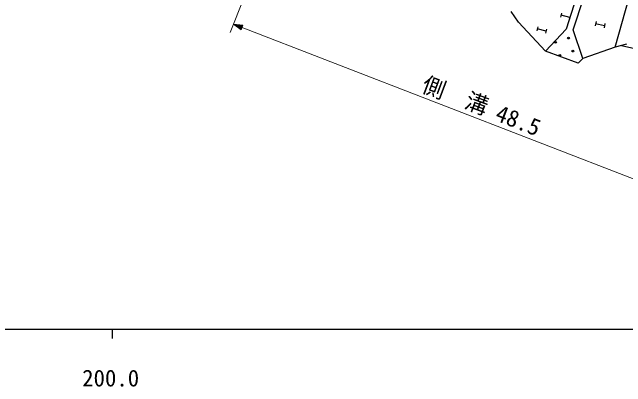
# Model space of a CAD drawing. Units: millimetres, scale not verified. Extents: x 40000 to 680000, y 20000 to 380000.
# Drawn here: x 257080 to 324198, y 198715 to 239700 of the extents above; entities that cross this region are included whole.
import ezdxf
from ezdxf.enums import TextEntityAlignment as Align

# ---------------------------------------------------------------- set-up
doc = ezdxf.new("R2010")
doc.units = ezdxf.units.MM
doc.header["$LTSCALE"] = 1000
for name, color, linetype, lineweight in [('M-BGD', 7, 'Continuous', 25), ('M-STR-HTXT', 7, 'Continuous', 13), ('M-TTL-BAND', 7, 'Continuous', 25)]:
    doc.layers.add(name, color=color, linetype=linetype, lineweight=lineweight)
doc.styles.add('ＭＳ ゴシック', font='')
doc.styles.get('ＭＳ ゴシック').set_extended_font_data('MS Gothic')

msp = doc.modelspace()

# ---------------------------------------------------------------- linework, layer by layer
at = {"layer": 'M-BGD'}
for p, q in [((319462, 243560), (317683, 237833)), ((318454, 237764), (320266, 243414)), ((323053, 235889), (325046, 242993)), ((312448, 238601), (311651, 239785)), ((317181, 239615), (317056, 239151)), ((318084, 239122), (317119, 239383)), ((318147, 239354), (318022, 238891)), ((315435, 235442), (312448, 238601)), ((320948, 238676), (320846, 238207)), ((321874, 238229), (320897, 238441)), ((321925, 238463), (321823, 237994)), ((314580, 238120), (314455, 237657)), ((315483, 237628), (314518, 237889)), ((315546, 237859), (315420, 237396)), ((315435, 235442), (317683, 237833)), ((319510, 234649), (318454, 237764)), ((323053, 235889), (319510, 234649)), ((324282, 236219), (323053, 235889)), ((323744, 236056), (327785, 235180)), ((318981, 234132), (315435, 235442)), ((319510, 234649), (318981, 234132))]:
    msp.add_line(p, q, dxfattribs=at)
for centre in [(317942, 236880), (316518, 236410), (316988, 234985), (318413, 235455)]:
    msp.add_circle(centre, 100, dxfattribs=at)
at = {"layer": 'M-STR-HTXT'}
for p, q in [((283561, 244260), (280928, 237471)), ((281289, 238403), (330413, 219388)), ((281289, 238403), (282323, 238303)), ((282120, 237781), (281289, 238403)), ((281550, 238302), (282256, 238243)), ((282112, 237870), (281550, 238302)), ((282323, 238303), (282120, 237781)), ((281699, 238244), (282190, 238183)), ((282104, 237959), (281699, 238244)), ((281923, 238158), (282124, 238123)), ((282095, 238048), (281923, 238158)), ((282124, 238123), (282095, 238048)), ((282190, 238183), (282104, 237959)), ((282256, 238243), (282112, 237870))]:
    msp.add_line(p, q, dxfattribs=at)
at = {"layer": 'M-TTL-BAND'}
for p, q in [((40000, 205000), (579000, 205000)), ((268000, 205000), (268000, 204000))]:
    msp.add_line(p, q, dxfattribs=at)

# ---------------------------------------------------------------- texts
at = {"layer": 'M-STR-HTXT', "style": 'ＭＳ ゴシック'}
for s, rotation, p in [('側\u3000溝', 339.419, (301550, 230549)), ('48.5', 338.82, (309588, 227398))]:
    msp.add_text(s, height=1833, rotation=rotation, dxfattribs=at).set_placement(p, align=Align.BOTTOM_LEFT)
at = {"layer": 'M-TTL-BAND', "style": 'ＭＳ ゴシック'}
msp.add_text('200.0', height=1833, dxfattribs=at).set_placement((267844, 198195), align=Align.BOTTOM_CENTER)

doc.saveas('drawing.dxf')
